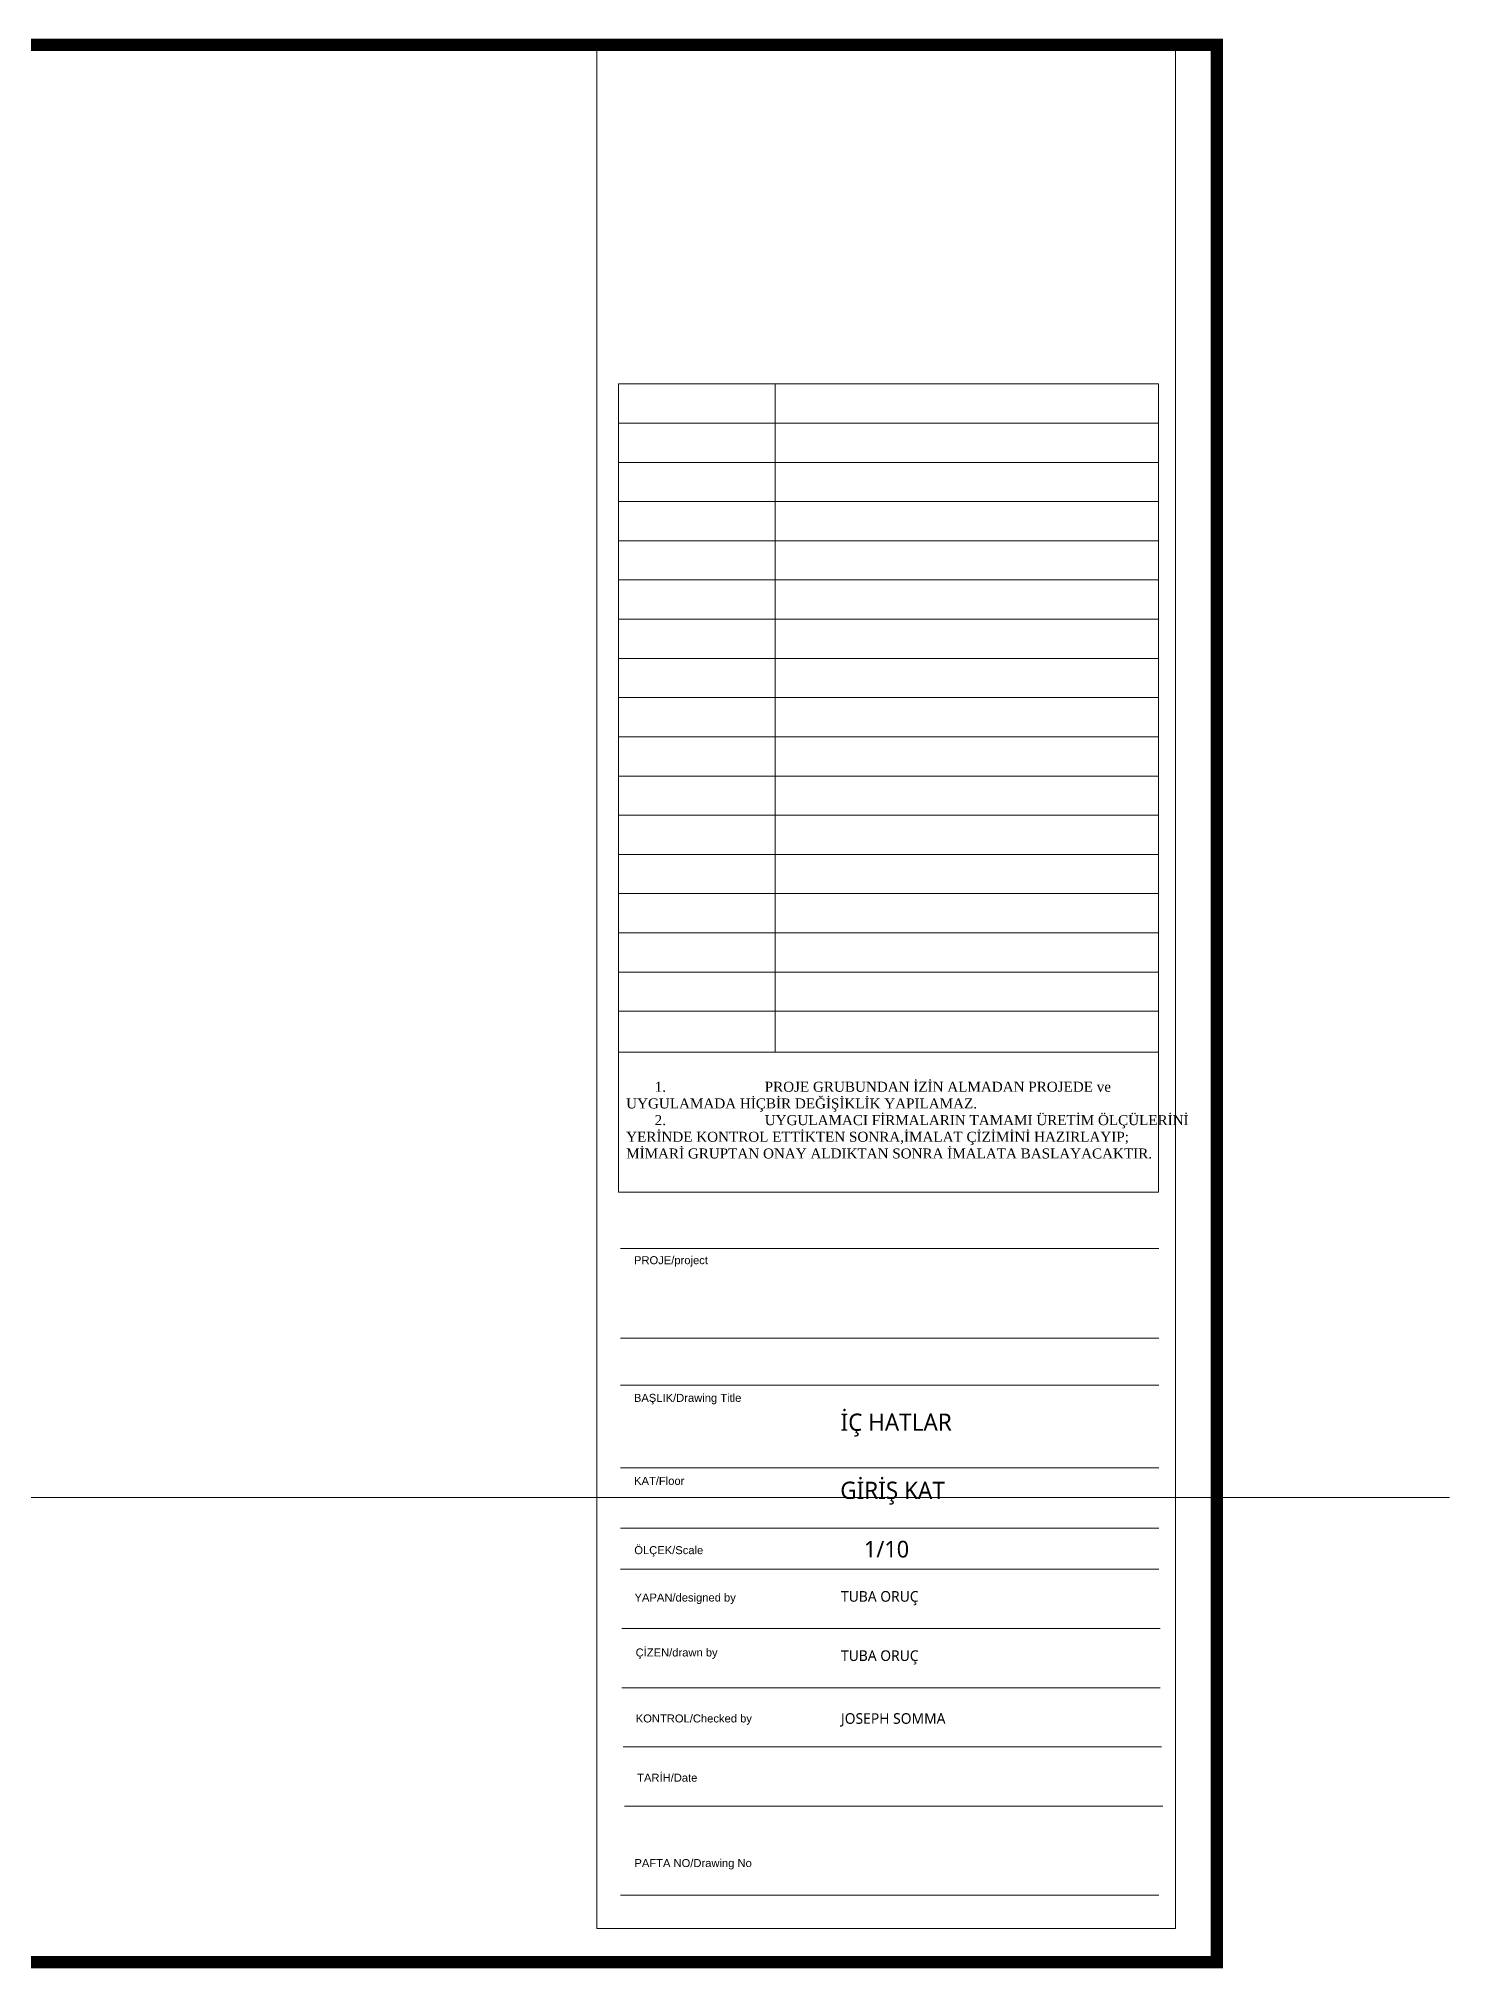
# Model space of a CAD drawing. Header units: millimetres. Extents: x 216897 to 220043, y -96037 to -94755.
# Drawn here: x 219617 to 220043, y -95339 to -94755 of the extents above; entities that cross this region are included whole.
import ezdxf
from ezdxf.enums import TextEntityAlignment as Align

# ---------------------------------------------------------------- set-up
doc = ezdxf.new("R2010")
doc.units = ezdxf.units.MM
doc.layers.get('0').update_dxf_attribs({"lineweight": 20})
doc.layers.add('t_antet', color=24, linetype='Continuous', lineweight=20)
doc.layers.add('t_yazı', color=23, linetype='Continuous', lineweight=25)
doc.styles.add('ARIALT', font='arial.ttf', dxfattribs={"height": 10})
doc.styles.get("Standard").update_dxf_attribs({"font": 'times.ttf', "height": 12})

msp = doc.modelspace()

# ---------------------------------------------------------------- linework, layer by layer
at = {"color": 252}
for p, q in [((219785.48, -94757.25, 0), (219785.48, -95327.02, 0)), ((219960.48, -94757.25, 0), (219960.48, -95327.02, 0)), ((219785.48, -95327.02, 0), (219960.48, -95327.02, 0))]:
    msp.add_line(p, q, dxfattribs=at)
at = {"color": 250}
for p, q in [((219839.44, -94859.83, 0), (219839.44, -95061.94, 0)), ((219791.97, -94871.69, 0), (219955.38, -94871.69, 0)), ((219791.97, -94883.56, 0), (219955.38, -94883.56, 0)), ((219791.97, -94895.42, 0), (219955.38, -94895.42, 0)), ((219791.97, -94907.28, 0), (219955.38, -94907.28, 0)), ((219791.97, -94919.14, 0), (219955.38, -94919.14, 0)), ((219791.97, -94931, 0), (219955.38, -94931, 0)), ((219791.97, -94942.86, 0), (219955.38, -94942.86, 0)), ((219791.97, -94954.73, 0), (219955.38, -94954.73, 0)), ((219791.97, -94966.59, 0), (219955.38, -94966.59, 0)), ((219791.97, -94978.45, 0), (219955.38, -94978.45, 0)), ((219791.97, -94990.31, 0), (219955.38, -94990.31, 0)), ((219791.97, -95002.17, 0), (219955.38, -95002.17, 0)), ((219791.97, -95014.03, 0), (219955.38, -95014.03, 0)), ((219791.97, -95025.9, 0), (219955.38, -95025.9, 0)), ((219791.97, -95037.76, 0), (219955.38, -95037.76, 0)), ((219791.97, -95049.62, 0), (219955.38, -95049.62, 0)), ((219955.43, -95121.33, 0), (219792.58, -95121.33, 0)), ((219792.58, -95148.5, 0), (219955.43, -95148.5, 0)), ((219955.43, -95162.68, 0), (219792.58, -95162.68, 0)), ((219955.43, -95187.74, 0), (219792.58, -95187.74, 0)), ((219955.43, -95205.97, 0), (219792.58, -95205.97, 0)), ((219955.43, -95218.36, 0), (219792.58, -95218.36, 0)), ((219955.85, -95236.29, 0), (219793, -95236.29, 0)), ((219955.85, -95254.21, 0), (219793, -95254.21, 0)), ((219956.27, -95272.14, 0), (219793.42, -95272.14, 0)), ((219956.68, -95290.06, 0), (219793.84, -95290.06, 0)), ((219955.43, -95317.02, 0), (219792.58, -95317.02, 0))]:
    msp.add_line(p, q, dxfattribs=at)
msp.add_line((218087.15, -95196.67), (220043.35, -95196.67))
at = {"color": 252, "const_width": 3.74, "elevation": 0}
msp.add_lwpolyline([(218366.59, -95337.25), (218366.59, -94757.25), (219972.98, -94757.25), (219972.98, -95337.25)], close=True, dxfattribs=at)
at = {"color": 250, "elevation": 0}
msp.add_lwpolyline([(219955.38, -95061.94), (219791.97, -95061.94), (219791.97, -94859.83), (219955.38, -94859.83)], close=True, dxfattribs=at)
msp.add_lwpolyline([(219791.97, -95061.94), (219791.97, -95104.3), (219955.38, -95104.3), (219955.38, -95061.94)], dxfattribs=at)

# ---------------------------------------------------------------- texts
at = {"color": 250, "insert": (219794.33, -95082.56, 0), "char_height": 3.0261, "width": 208.0648, "attachment_point": 4}
msp.add_mtext('\\pi-33.306,l41.912,t41.912;1.^IPROJE GRUBUNDAN İZİN ALMADAN PROJEDE ve \\P\\pi0,l0;UYGULAMADA HİÇBİR DEĞİŞİKLİK YAPILAMAZ.\\P\\pi-33.306,l41.912;2.^IUYGULAMACI FİRMALARIN TAMAMI ÜRETİM ÖLÇÜLERİNİ \\P\\pi0,l0;YERİNDE KONTROL ETTİKTEN SONRA,İMALAT ÇİZİMİNİ HAZIRLAYIP;\\PMİMARİ GRUPTAN ONAY ALDIKTAN SONRA İMALATA BASLAYACAKTIR.', dxfattribs=at)
at = {"color": 7}
for s, insert, char_height, width, attachment_point in [('{\\fLucida Sans Unicode|b0|i0|c162|p34;GİRİŞ KAT}', (219874.9, -95195.38, 0), 5.218, 131.9693, 5), ('{\\fLucida Sans Unicode|b0|i0|c162|p34;1/10}', (219873.09, -95212.34, 0), 5.0261, 93.7265, 5), ('{\\fLucida Sans Unicode|b0|i0|c162|p34;TUBA ORUÇ}', (219859.31, -95227.14, 0), 3.2167, 123.0319, 4), ('{\\fLucida Sans Unicode|b0|i0|c162|p34;TUBA ORUÇ}', (219859.31, -95245.06, 0), 3.2167, 123.0319, 4), ('{\\fLucida Sans Unicode|b0|i0|c162|p34;JOSEPH SOMMA}', (219859.3, -95263.96, 0), 3.2167, 123.0319, 4)]:
    msp.add_mtext(s, dxfattribs=dict(at, insert=insert, char_height=char_height, width=width, attachment_point=attachment_point))
at = {"layer": 't_antet', "insert": (219876.01, -95174.78, 0), "char_height": 5.218, "width": 125.9017, "attachment_point": 5}
msp.add_mtext('{\\fLucida Sans Unicode|b0|i0|c162|p34;İÇ HATLAR}', dxfattribs=at)
at = {"layer": 't_yazı', "style": 'ARIALT'}
msp.add_text('PAFTA NO/Drawing No', height=2.4204, dxfattribs=at).set_placement((219814.58, -95307.26, 0), align=Align.MIDDLE_CENTER)
for s, insert, char_height, width, attachment_point in [('PROJE/project', (219807.88, -95123.69, 0), 2.4204, 45.0192, 2), ('BAŞLIK/Drawing Title', (219812.93, -95165.33, 0), 2.4204, 45.0192, 2), ('KAT/Floor', (219804.33, -95190.44, 0), 2.42, 45.0192, 2), ('ÖLÇEK/Scale', (219807.21, -95211.4, 0), 2.4204, 16.3503, 2), ('YAPAN/designed by', (219812.18, -95225.73, 0), 2.4204, 45.0192, 2), ('ÇİZEN/drawn by', (219809.59, -95242.35, 0), 2.4204, 45.0192, 2), ('KONTROL/Checked by', (219797.23, -95262.31, 0), 2.4204, 40.4444, 1), ('TARİH/Date', (219797.65, -95280.23, 0), 2.42, 40.4444, 1)]:
    msp.add_mtext(s, dxfattribs=dict(at, insert=insert, char_height=char_height, width=width, attachment_point=attachment_point))

doc.saveas('drawing.dxf')
